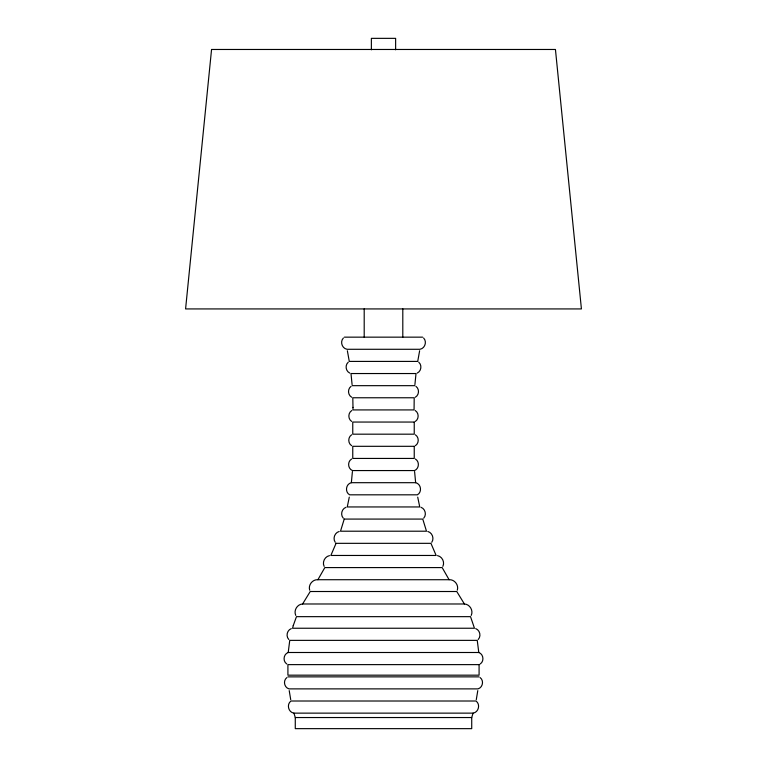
<?xml version="1.0" encoding="UTF-8"?>
<svg xmlns="http://www.w3.org/2000/svg" width="767" height="767" viewBox="0 0 767 767"><rect width="100%" height="100%" fill="white"/><g stroke="black" fill="none" stroke-linecap="round" stroke-linejoin="round"><path stroke-width="1.15" d="M351.353 482.692L415.647 482.692C421.15 483.91 422.32 492.126 417.373 494.82L349.627 494.82C344.68 492.126 345.85 483.91 351.353 482.692L352.408 471.609M414.909 384.593L416.011 373.539L350.989 373.539L352.091 384.593M286.791 663.982C282.572 661.24 283.445 654.126 288.21 652.496L289.753 640.368L477.247 640.368L478.79 652.496C483.555 654.126 484.428 661.24 480.209 663.982M477.783 690.616L476.278 699.705M419.635 350.759L417.718 361.41L349.282 361.41L347.365 350.759M349.282 497.141L347.259 506.949L419.741 506.949L417.718 497.141M457.295 590.197C459.021 585.068 454.495 579.277 449.098 579.718L317.902 579.718C312.505 579.277 307.979 585.068 309.705 590.197M293.943 713.137L295.276 717.538L295.276 728.65L471.724 728.65L471.724 717.538L473.057 713.137C478.675 712.351 480.641 704.279 476.01 701.009L290.99 701.009C286.359 704.279 288.325 712.351 293.943 713.137L473.057 713.137M471.216 615.422C473.575 610.542 469.807 604.233 464.399 603.984L302.601 603.984C297.193 604.233 293.425 610.542 295.784 615.422M442.866 566.401C444.985 562.144 442.195 556.516 437.516 555.634M431.773 542.298C434.429 538.492 432.291 532.653 427.804 531.464M302.601 603.984L310.232 591.51L456.768 591.51L464.399 603.984M317.902 579.718L324.825 567.59L442.175 567.59L449.098 579.718M423.72 518.176C426.807 514.81 425.302 508.818 421.006 507.303M478.215 639.486C481.36 636.198 479.979 630.186 475.703 628.604M343.386 338.026C339.8 341.641 342.015 348.477 347.039 349.282L419.961 349.282C424.985 348.477 427.2 341.641 423.614 338.026M348.247 362.187C344.814 365.121 345.668 371.209 349.781 373.088M286.887 677.558C282.841 680.53 284.164 687.577 289.006 688.881L477.994 688.881C482.836 687.577 484.159 680.53 480.113 677.558M351.056 386.347C347.393 388.965 347.758 395.091 351.708 397.258M415.359 421.428C419.137 418.993 419.05 412.847 415.206 410.518M351.631 434.793C347.825 437.171 347.825 443.316 351.631 445.704M415.369 445.704C419.175 443.316 419.175 437.171 415.369 434.793M351.794 410.518C347.95 412.847 347.863 418.993 351.641 421.428M351.612 459.021C347.259 461.542 347.777 468.695 352.446 470.564L414.554 470.564C419.223 468.695 419.741 461.542 415.388 459.021M415.292 397.258C419.242 395.091 419.607 388.965 415.944 386.347M417.219 373.088C421.332 371.209 422.186 365.121 418.753 362.187M291.297 628.604C287.021 630.186 285.64 636.198 288.785 639.486M345.994 507.303C341.698 508.818 340.193 514.81 343.28 518.176M339.196 531.464C334.709 532.653 332.571 538.492 335.227 542.298M329.484 555.634C324.805 556.516 322.015 562.144 324.134 566.401M344.354 337.154L422.646 337.154M352.149 385.667L414.851 385.667M288.21 652.496L478.79 652.496M287.97 676.868L479.03 676.868M295.276 717.538L471.724 717.538M290.722 699.705L289.217 690.616M414.592 471.609L415.647 482.692M402.8 308.871L402.8 337.154M395.628 49.807L395.628 38.35L371.372 38.35L371.372 49.807M364.2 308.871L364.2 337.154M352.993 407.354L352.935 409.923L414.065 409.923L414.199 397.766L352.801 397.766L352.993 407.354M211.558 49.471L185.585 308.928L581.415 308.928L555.442 49.471L211.558 49.471M344.23 519.077L340.51 531.205L426.49 531.205L422.77 519.077L344.23 519.077M293.253 625.604L292.543 628.24L474.457 628.24L470.535 616.658L296.465 616.658L293.253 625.604M336.061 543.333L330.855 555.461L436.145 555.461L430.939 543.333L336.061 543.333M414.238 422.051L352.762 422.051L352.762 434.18L414.238 434.18L414.238 422.051M414.238 446.308L352.762 446.308L352.762 458.436L414.238 458.436L414.238 446.308M479.087 664.625L287.913 664.625L287.913 675.171L479.087 675.171L479.087 664.625"/></g></svg>
